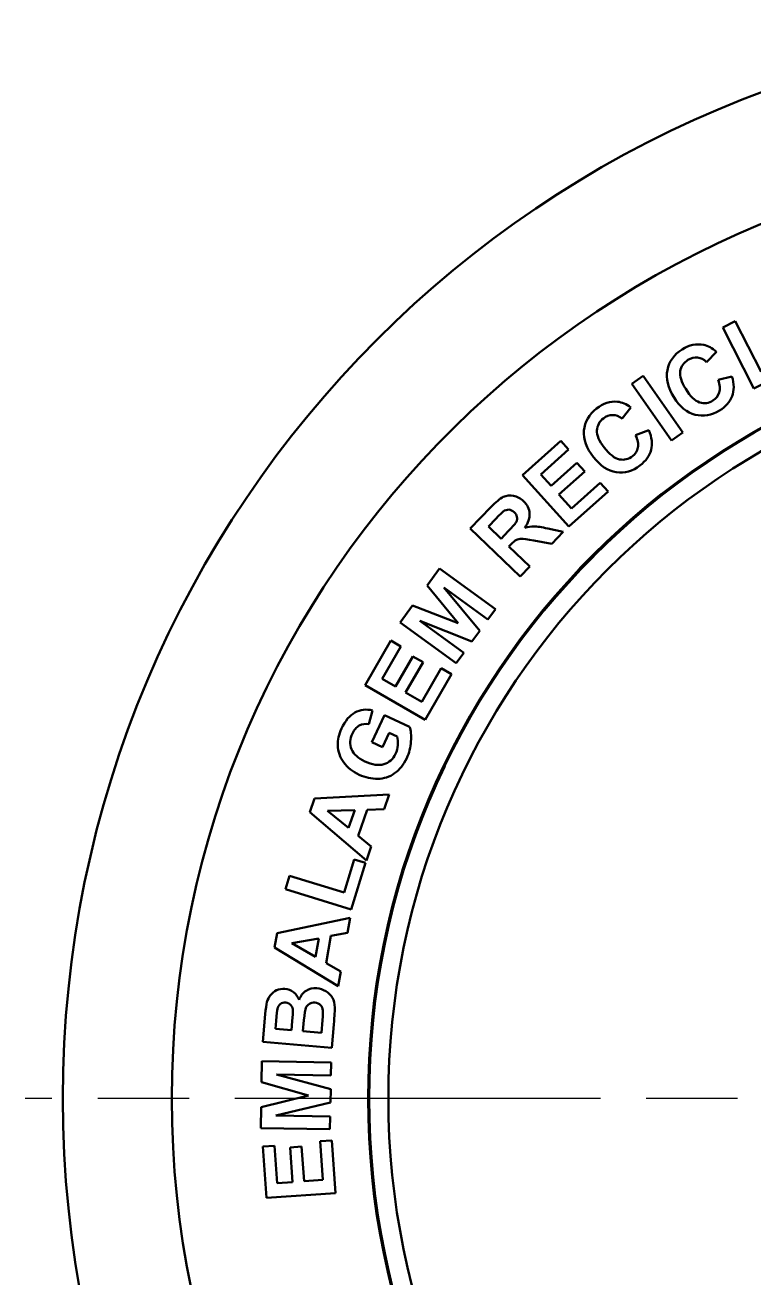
# Model space of a CAD drawing. Extents: x 0 to 616, y 0 to 436.
# Drawn here: x 477.4 to 513.3, y 284.1 to 345.7 of the extents above; entities that cross this region are included whole.
import ezdxf

# ---------------------------------------------------------------- set-up
doc = ezdxf.new("R2010")
doc.units = 0
doc.header["$LTSCALE"] = 1.5
doc.linetypes.add('AM_ISO08W050', pattern=[18, 12, -1.5, 3, -1.5])
doc.layers.add('AM_0', color=7, linetype='CONTINUOUS', lineweight=50)
doc.layers.add('AM_7', color=4, linetype='AM_ISO08W050', lineweight=25)

msp = doc.modelspace()

# ---------------------------------------------------------------- linework, layer by layer
at = {"layer": 'AM_0'}
for major_axis, ratio in [((-52.8, 0), 0.999975), ((-47.437, 0), 0.98394), ((-36.78, 0), 0.999975)]:
    msp.add_ellipse((532.092, 292.885), major_axis=major_axis, ratio=ratio, start_param=3.141593, end_param=9.424778, dxfattribs=at)
at = {"layer": 'AM_0', "color": 7}
for points in [[(511.775, 330.812), (511.775, 330.812), (512.387, 331.124), (512.387, 331.124)], [(512.387, 331.124), (512.387, 331.124), (513.661, 328.625), (513.661, 328.625)], [(513.309, 327.801), (513.309, 327.801), (511.775, 330.812), (511.775, 330.812)], [(509.047, 328.718), (509.129, 329.139), (509.372, 329.476), (509.777, 329.729)], [(509.777, 329.729), (510.13, 329.95), (510.483, 330.025), (510.834, 329.954)], [(510.834, 329.954), (511.043, 329.913), (511.252, 329.797), (511.463, 329.607)], [(510.059, 329.212), (509.845, 329.079), (509.719, 328.893), (509.682, 328.656)], [(510.535, 329.329), (510.372, 329.348), (510.214, 329.309), (510.059, 329.212)], [(510.971, 329.108), (510.843, 329.237), (510.698, 329.311), (510.535, 329.329)], [(511.463, 329.607), (511.463, 329.607), (510.971, 329.108), (510.971, 329.108)], [(509.374, 327.365), (509.074, 327.846), (508.965, 328.297), (509.047, 328.718)], [(509.682, 328.656), (509.644, 328.419), (509.733, 328.129), (509.948, 327.784)], [(515.445, 328.89), (515.445, 328.89), (513.309, 327.801), (513.309, 327.801)], [(507.298, 328.042), (507.298, 328.042), (507.861, 328.437), (507.861, 328.437)], [(509.252, 325.252), (509.252, 325.252), (507.298, 328.042), (507.298, 328.042)], [(507.861, 328.437), (507.861, 328.437), (509.815, 325.646), (509.815, 325.646)], [(511.549, 328.228), (511.549, 328.228), (512.226, 328.402), (512.226, 328.402)], [(511.598, 327.612), (511.649, 327.78), (511.632, 327.986), (511.549, 328.228)], [(512.226, 328.402), (512.336, 328.032), (512.338, 327.708), (512.233, 327.429)], [(510.417, 326.521), (510.006, 326.629), (509.658, 326.911), (509.374, 327.365)], [(509.948, 327.784), (510.177, 327.419), (510.405, 327.2), (510.633, 327.127)], [(510.633, 327.127), (510.862, 327.054), (511.081, 327.083), (511.291, 327.214)], [(511.291, 327.214), (511.446, 327.311), (511.549, 327.444), (511.598, 327.612)], [(512.233, 327.429), (512.127, 327.15), (511.918, 326.913), (511.608, 326.72)], [(504.942, 325.74), (504.98, 326.167), (505.187, 326.528), (505.563, 326.822)], [(505.563, 326.822), (505.891, 327.078), (506.234, 327.19), (506.591, 327.155)], [(506.591, 327.155), (506.802, 327.137), (507.023, 327.043), (507.252, 326.876)], [(507.252, 326.876), (507.252, 326.876), (506.815, 326.328), (506.815, 326.328)], [(511.608, 326.72), (511.225, 326.48), (510.827, 326.414), (510.417, 326.521)], [(505.897, 326.337), (505.698, 326.182), (505.592, 325.984), (505.58, 325.744)], [(506.358, 326.503), (506.195, 326.505), (506.041, 326.449), (505.897, 326.337)], [(506.815, 326.328), (506.675, 326.443), (506.523, 326.502), (506.358, 326.503)], [(505.41, 324.428), (505.06, 324.875), (504.905, 325.312), (504.942, 325.74)], [(505.58, 325.744), (505.568, 325.505), (505.687, 325.225), (505.937, 324.905)], [(507.482, 325.513), (507.482, 325.513), (508.137, 325.757), (508.137, 325.757)], [(507.596, 324.907), (507.628, 325.079), (507.59, 325.281), (507.482, 325.513)], [(508.137, 325.757), (508.285, 325.401), (508.322, 325.079), (508.245, 324.79)], [(509.815, 325.646), (509.815, 325.646), (509.252, 325.252), (509.252, 325.252)], [(501.922, 323.545), (501.922, 323.545), (503.799, 325.235), (503.799, 325.235)], [(504.185, 324.807), (504.185, 324.807), (502.819, 323.577), (502.819, 323.577)], [(503.799, 325.235), (503.799, 325.235), (504.185, 324.807), (504.185, 324.807)], [(505.937, 324.905), (506.202, 324.566), (506.452, 324.371), (506.686, 324.323)], [(507.331, 324.479), (507.475, 324.591), (507.564, 324.734), (507.596, 324.907)], [(508.245, 324.79), (508.169, 324.502), (507.987, 324.245), (507.699, 324.02)], [(503.324, 323.016), (503.324, 323.016), (504.595, 324.16), (504.595, 324.16)], [(504.595, 324.16), (504.595, 324.16), (504.979, 323.734), (504.979, 323.734)], [(506.534, 323.698), (506.115, 323.763), (505.739, 324.006), (505.41, 324.428)], [(506.686, 324.323), (506.921, 324.274), (507.136, 324.326), (507.331, 324.479)], [(504.202, 321.014), (504.202, 321.014), (501.922, 323.545), (501.922, 323.545)], [(502.819, 323.577), (502.819, 323.577), (503.324, 323.016), (503.324, 323.016)], [(504.979, 323.734), (504.979, 323.734), (503.708, 322.59), (503.708, 322.59)], [(507.699, 324.02), (507.342, 323.741), (506.954, 323.634), (506.534, 323.698)], [(504.329, 321.901), (504.329, 321.901), (505.743, 323.174), (505.743, 323.174)], [(505.743, 323.174), (505.743, 323.174), (506.127, 322.747), (506.127, 322.747)], [(500.351, 321.966), (500.604, 322.228), (500.81, 322.396), (500.969, 322.473)], [(500.969, 322.473), (501.127, 322.549), (501.297, 322.569), (501.479, 322.531)], [(501.479, 322.531), (501.661, 322.494), (501.823, 322.405), (501.968, 322.265)], [(503.708, 322.59), (503.708, 322.59), (504.329, 321.901), (504.329, 321.901)], [(506.127, 322.747), (506.127, 322.747), (504.202, 321.014), (504.202, 321.014)], [(499.345, 320.924), (499.345, 320.924), (500.351, 321.966), (500.351, 321.966)], [(500.968, 321.758), (500.924, 321.723), (500.805, 321.605), (500.611, 321.404)], [(501.244, 321.851), (501.151, 321.856), (501.059, 321.825), (500.968, 321.758)], [(501.508, 321.725), (501.425, 321.804), (501.337, 321.846), (501.244, 321.851)], [(501.643, 321.497), (501.626, 321.577), (501.581, 321.653), (501.508, 321.725)], [(501.968, 322.265), (502.152, 322.088), (502.252, 321.886), (502.267, 321.663)], [(502.267, 321.663), (502.283, 321.44), (502.202, 321.204), (502.025, 320.959)], [(500.611, 321.404), (500.611, 321.404), (500.238, 321.018), (500.238, 321.018)], [(501.213, 320.784), (501.442, 321.022), (501.576, 321.179), (501.613, 321.258)], [(501.613, 321.258), (501.65, 321.336), (501.66, 321.416), (501.643, 321.497)], [(501.796, 318.557), (501.796, 318.557), (499.345, 320.924), (499.345, 320.924)], [(500.238, 321.018), (500.238, 321.018), (500.86, 320.418), (500.86, 320.418)], [(500.86, 320.418), (500.86, 320.418), (501.213, 320.784), (501.213, 320.784)], [(502.025, 320.959), (502.191, 321.006), (502.345, 321.028), (502.487, 321.026)], [(502.487, 321.026), (502.629, 321.023), (502.852, 320.989), (503.157, 320.923)], [(503.157, 320.923), (503.157, 320.923), (503.924, 320.761), (503.924, 320.761)], [(503.924, 320.761), (503.924, 320.761), (503.353, 320.169), (503.353, 320.169)], [(501.348, 320.14), (501.348, 320.14), (501.251, 320.04), (501.251, 320.04)], [(501.251, 320.04), (501.251, 320.04), (502.274, 319.052), (502.274, 319.052)], [(501.616, 320.363), (501.547, 320.328), (501.458, 320.254), (501.348, 320.14)], [(503.353, 320.169), (503.353, 320.169), (502.474, 320.327), (502.474, 320.327)], [(497.226, 318.125), (497.226, 318.125), (497.832, 318.96), (497.832, 318.96)], [(497.832, 318.96), (497.832, 318.96), (500.589, 316.958), (500.589, 316.958)], [(502.274, 319.052), (502.274, 319.052), (501.796, 318.557), (501.796, 318.557)], [(498.747, 316.265), (498.747, 316.265), (497.226, 318.125), (497.226, 318.125)], [(500.213, 316.441), (500.213, 316.441), (498.043, 318.018), (498.043, 318.018)], [(498.043, 318.018), (498.043, 318.018), (499.815, 315.894), (499.815, 315.894)], [(495.898, 316.298), (495.898, 316.298), (496.503, 317.131), (496.503, 317.131)], [(496.503, 317.131), (496.503, 317.131), (498.747, 316.265), (498.747, 316.265)], [(500.589, 316.958), (500.589, 316.958), (500.213, 316.441), (500.213, 316.441)], [(498.654, 314.296), (498.654, 314.296), (495.898, 316.298), (495.898, 316.298)], [(499.426, 315.358), (499.426, 315.358), (496.86, 316.389), (496.86, 316.389)], [(496.86, 316.389), (496.86, 316.389), (499.03, 314.812), (499.03, 314.812)], [(499.815, 315.894), (499.815, 315.894), (499.426, 315.358), (499.426, 315.358)], [(494.17, 313.219), (494.17, 313.219), (495.433, 315.406), (495.433, 315.406)], [(495.933, 315.118), (495.933, 315.118), (495.014, 313.526), (495.014, 313.526)], [(495.433, 315.406), (495.433, 315.406), (495.933, 315.118), (495.933, 315.118)], [(495.668, 313.148), (495.668, 313.148), (496.523, 314.629), (496.523, 314.629)], [(497.019, 314.343), (497.019, 314.343), (496.164, 312.862), (496.164, 312.862)], [(496.523, 314.629), (496.523, 314.629), (497.019, 314.343), (497.019, 314.343)], [(499.03, 314.812), (499.03, 314.812), (498.654, 314.296), (498.654, 314.296)], [(496.967, 312.398), (496.967, 312.398), (497.919, 314.046), (497.919, 314.046)], [(498.416, 313.759), (498.416, 313.759), (497.121, 311.515), (497.121, 311.515)], [(497.919, 314.046), (497.919, 314.046), (498.416, 313.759), (498.416, 313.759)], [(497.121, 311.515), (497.121, 311.515), (494.17, 313.219), (494.17, 313.219)], [(495.014, 313.526), (495.014, 313.526), (495.668, 313.148), (495.668, 313.148)], [(496.164, 312.862), (496.164, 312.862), (496.967, 312.398), (496.967, 312.398)], [(493.01, 311.087), (493.189, 311.471), (493.41, 311.733), (493.67, 311.873)], [(493.67, 311.873), (493.932, 312.014), (494.219, 312.049), (494.531, 311.978)], [(494.531, 311.978), (494.531, 311.978), (494.359, 311.305), (494.359, 311.305)], [(493.884, 311.227), (493.741, 311.148), (493.627, 311.019), (493.543, 310.839)], [(494.359, 311.305), (494.186, 311.332), (494.028, 311.306), (493.884, 311.227)], [(494.5, 310.406), (494.5, 310.406), (495.127, 311.75), (495.127, 311.75)], [(495.127, 311.75), (495.127, 311.75), (496.357, 311.176), (496.357, 311.176)], [(492.82, 310.277), (492.809, 310.522), (492.873, 310.793), (493.01, 311.087)], [(493.543, 310.839), (493.416, 310.566), (493.402, 310.31), (493.499, 310.068)], [(495.354, 310.877), (495.354, 310.877), (495.021, 310.163), (495.021, 310.163)], [(495.745, 310.694), (495.745, 310.694), (495.354, 310.877), (495.354, 310.877)], [(495.774, 310.27), (495.784, 310.424), (495.774, 310.566), (495.745, 310.694)], [(496.357, 311.176), (496.422, 310.986), (496.446, 310.745), (496.426, 310.452)], [(493.118, 309.416), (492.931, 309.668), (492.831, 309.954), (492.82, 310.277)], [(493.499, 310.068), (493.597, 309.826), (493.816, 309.627), (494.156, 309.469)], [(495.021, 310.163), (495.021, 310.163), (494.5, 310.406), (494.5, 310.406)], [(495.668, 309.84), (495.729, 309.971), (495.764, 310.114), (495.774, 310.27)], [(496.426, 310.452), (496.406, 310.159), (496.337, 309.886), (496.219, 309.632)], [(493.881, 308.814), (493.56, 308.964), (493.305, 309.165), (493.118, 309.416)], [(494.156, 309.469), (494.522, 309.298), (494.835, 309.251), (495.095, 309.329)], [(495.095, 309.329), (495.354, 309.406), (495.545, 309.577), (495.668, 309.84)], [(496.219, 309.632), (496.069, 309.309), (495.87, 309.059), (495.622, 308.882)], [(494.788, 308.612), (494.48, 308.609), (494.178, 308.676), (493.881, 308.814)], [(495.622, 308.882), (495.375, 308.705), (495.097, 308.615), (494.788, 308.612)], [(491.445, 306.963), (491.445, 306.963), (491.682, 307.651), (491.682, 307.651)], [(491.682, 307.651), (491.682, 307.651), (495.348, 307.832), (495.348, 307.832)], [(495.348, 307.832), (495.348, 307.832), (495.104, 307.124), (495.104, 307.124)], [(494.235, 304.599), (494.235, 304.599), (491.445, 306.963), (491.445, 306.963)], [(493.661, 307.073), (493.661, 307.073), (492.312, 307.04), (492.312, 307.04)], [(492.312, 307.04), (492.312, 307.04), (493.358, 306.194), (493.358, 306.194)], [(493.358, 306.194), (493.358, 306.194), (493.661, 307.073), (493.661, 307.073)], [(494.275, 307.094), (494.275, 307.094), (493.831, 305.807), (493.831, 305.807)], [(495.104, 307.124), (495.104, 307.124), (494.275, 307.094), (494.275, 307.094)], [(493.831, 305.807), (493.831, 305.807), (494.472, 305.289), (494.472, 305.289)], [(494.472, 305.289), (494.472, 305.289), (494.235, 304.599), (494.235, 304.599)], [(493.132, 303.013), (493.132, 303.013), (493.632, 304.649), (493.632, 304.649)], [(494.182, 304.481), (494.182, 304.481), (493.481, 302.188), (493.481, 302.188)], [(493.632, 304.649), (493.632, 304.649), (494.182, 304.481), (494.182, 304.481)], [(490.249, 303.176), (490.249, 303.176), (490.45, 303.833), (490.45, 303.833)], [(490.45, 303.833), (490.45, 303.833), (493.132, 303.013), (493.132, 303.013)], [(493.481, 302.188), (493.481, 302.188), (490.249, 303.176), (490.249, 303.176)], [(489.841, 301.027), (489.841, 301.027), (493.434, 301.779), (493.434, 301.779)], [(493.434, 301.779), (493.434, 301.779), (493.304, 301.041), (493.304, 301.041)], [(489.715, 300.31), (489.715, 300.31), (489.841, 301.027), (489.841, 301.027)], [(491.886, 300.765), (491.886, 300.765), (490.559, 300.522), (490.559, 300.522)], [(491.725, 299.85), (491.725, 299.85), (491.886, 300.765), (491.886, 300.765)], [(492.489, 300.883), (492.489, 300.883), (492.253, 299.541), (492.253, 299.541)], [(493.304, 301.041), (493.304, 301.041), (492.489, 300.883), (492.489, 300.883)], [(492.84, 298.412), (492.84, 298.412), (489.715, 300.31), (489.715, 300.31)], [(490.559, 300.522), (490.559, 300.522), (491.725, 299.85), (491.725, 299.85)], [(492.253, 299.541), (492.253, 299.541), (492.967, 299.131), (492.967, 299.131)], [(492.967, 299.131), (492.967, 299.131), (492.84, 298.412), (492.84, 298.412)], [(489.815, 298.209), (489.939, 298.268), (490.075, 298.291), (490.221, 298.278)], [(490.221, 298.278), (490.38, 298.264), (490.522, 298.209), (490.648, 298.112)], [(491.265, 298.187), (491.42, 298.286), (491.596, 298.326), (491.792, 298.309)], [(491.792, 298.309), (491.946, 298.295), (492.093, 298.247), (492.233, 298.162)], [(489.251, 297.033), (489.275, 297.302), (489.303, 297.502), (489.338, 297.632)], [(489.338, 297.632), (489.372, 297.762), (489.429, 297.875), (489.509, 297.973)], [(489.509, 297.973), (489.589, 298.071), (489.691, 298.149), (489.815, 298.209)], [(490.648, 298.112), (490.773, 298.014), (490.862, 297.889), (490.916, 297.737)], [(490.916, 297.737), (490.994, 297.938), (491.111, 298.089), (491.265, 298.187)], [(492.233, 298.162), (492.372, 298.077), (492.48, 297.969), (492.556, 297.837)], [(492.556, 297.837), (492.632, 297.706), (492.673, 297.548), (492.677, 297.363)], [(489.133, 295.676), (489.133, 295.676), (489.251, 297.033), (489.251, 297.033)], [(489.855, 297.291), (489.841, 297.224), (489.82, 297.029), (489.792, 296.706)], [(489.996, 297.539), (489.926, 297.486), (489.879, 297.404), (489.855, 297.291)], [(490.26, 297.603), (490.155, 297.612), (490.067, 297.591), (489.996, 297.539)], [(490.517, 297.479), (490.455, 297.552), (490.37, 297.593), (490.26, 297.603)], [(490.613, 297.192), (490.61, 297.31), (490.578, 297.406), (490.517, 297.479)], [(490.582, 296.693), (490.605, 296.96), (490.616, 297.126), (490.613, 297.192)], [(491.257, 297.351), (491.217, 297.261), (491.183, 297.059), (491.156, 296.748)], [(491.432, 297.552), (491.356, 297.508), (491.298, 297.442), (491.257, 297.351)], [(491.697, 297.604), (491.595, 297.612), (491.507, 297.595), (491.432, 297.552)], [(491.977, 297.482), (491.911, 297.552), (491.817, 297.593), (491.697, 297.604)], [(492.091, 297.221), (492.081, 297.325), (492.043, 297.412), (491.977, 297.482)], [(492.07, 296.749), (492.092, 296.997), (492.099, 297.153), (492.091, 297.221)], [(492.677, 297.363), (492.679, 297.249), (492.663, 296.972), (492.628, 296.535)], [(489.792, 296.706), (489.792, 296.706), (489.758, 296.313), (489.758, 296.313)], [(490.542, 296.244), (490.542, 296.244), (490.582, 296.693), (490.582, 296.693)], [(491.156, 296.748), (491.156, 296.748), (491.107, 296.195), (491.107, 296.195)], [(492.015, 296.115), (492.015, 296.115), (492.07, 296.749), (492.07, 296.749)], [(492.628, 296.535), (492.628, 296.535), (492.527, 295.379), (492.527, 295.379)], [(489.758, 296.313), (489.758, 296.313), (490.542, 296.244), (490.542, 296.244)], [(491.107, 296.195), (491.107, 296.195), (492.015, 296.115), (492.015, 296.115)], [(492.527, 295.379), (492.527, 295.379), (489.133, 295.676), (489.133, 295.676)], [(489.073, 293.689), (489.073, 293.689), (489.091, 294.721), (489.091, 294.721)], [(489.091, 294.721), (489.091, 294.721), (492.498, 294.661), (492.498, 294.661)], [(492.498, 294.661), (492.498, 294.661), (492.487, 294.023), (492.487, 294.023)], [(492.487, 294.023), (492.487, 294.023), (489.805, 294.07), (489.805, 294.07)], [(489.805, 294.07), (489.805, 294.07), (492.475, 293.346), (492.475, 293.346)], [(491.387, 293.038), (491.387, 293.038), (489.073, 293.689), (489.073, 293.689)], [(492.475, 293.346), (492.475, 293.346), (492.463, 292.684), (492.463, 292.684)], [(489.052, 292.461), (489.052, 292.461), (491.387, 293.038), (491.387, 293.038)], [(489.034, 291.431), (489.034, 291.431), (489.052, 292.461), (489.052, 292.461)], [(492.463, 292.684), (492.463, 292.684), (489.77, 292.057), (489.77, 292.057)], [(489.77, 292.057), (489.77, 292.057), (492.452, 292.01), (492.452, 292.01)], [(492.452, 292.01), (492.452, 292.01), (492.44, 291.372), (492.44, 291.372)], [(492.44, 291.372), (492.44, 291.372), (489.034, 291.431), (489.034, 291.431)], [(489.135, 290.521), (489.135, 290.521), (489.711, 290.561), (489.711, 290.561)], [(489.311, 288.001), (489.311, 288.001), (489.135, 290.521), (489.135, 290.521)], [(489.711, 290.561), (489.711, 290.561), (489.839, 288.728), (489.839, 288.728)], [(490.473, 290.486), (490.473, 290.486), (491.045, 290.526), (491.045, 290.526)], [(490.592, 288.78), (490.592, 288.78), (490.473, 290.486), (490.473, 290.486)], [(491.045, 290.526), (491.045, 290.526), (491.164, 288.82), (491.164, 288.82)], [(491.957, 290.783), (491.957, 290.783), (492.529, 290.823), (492.529, 290.823)], [(492.089, 288.885), (492.089, 288.885), (491.957, 290.783), (491.957, 290.783)], [(492.529, 290.823), (492.529, 290.823), (492.71, 288.239), (492.71, 288.239)], [(489.839, 288.728), (489.839, 288.728), (490.592, 288.78), (490.592, 288.78)], [(491.164, 288.82), (491.164, 288.82), (492.089, 288.885), (492.089, 288.885)], [(492.71, 288.239), (492.71, 288.239), (489.311, 288.001), (489.311, 288.001)]]:
    msp.add_open_spline(points, degree=3, dxfattribs=at)
at = {"layer": 'AM_0', "color": 7, "lineweight": 70}
msp.add_open_spline([(532.092, 330.642), (552.942, 330.642), (569.85, 313.734), (569.85, 292.885), (569.85, 292.885), (569.85, 272.036), (552.942, 255.127), (532.092, 255.127), (532.092, 255.127), (511.242, 255.127), (494.334, 272.036), (494.334, 292.885), (494.334, 292.885), (494.334, 313.734), (511.242, 330.642), (532.092, 330.642)], degree=3, knots=[0, 0, 0, 0, 0.25, 0.25, 0.25, 0.25, 0.5, 0.5, 0.5, 0.5, 0.75, 0.75, 0.75, 0.75, 1, 1, 1, 1], dxfattribs=at)
at = {"layer": 'AM_0', "color": 7}
msp.add_open_spline([(502.474, 320.327), (502.16, 320.383), (501.957, 320.412), (501.862, 320.414), (501.862, 320.414), (501.767, 320.415), (501.685, 320.397), (501.616, 320.363)], degree=3, knots=[0.6666667, 0.6666667, 0.6666667, 0.6666667, 0.7222222, 0.7222222, 0.7222222, 0.7222222, 0.7777778, 0.7777778, 0.7777778, 0.7777778], dxfattribs=at)
at = {"layer": 'AM_7'}
msp.add_line((586.755, 292.885), (477.43, 292.885), dxfattribs=at)

doc.saveas('drawing.dxf')
